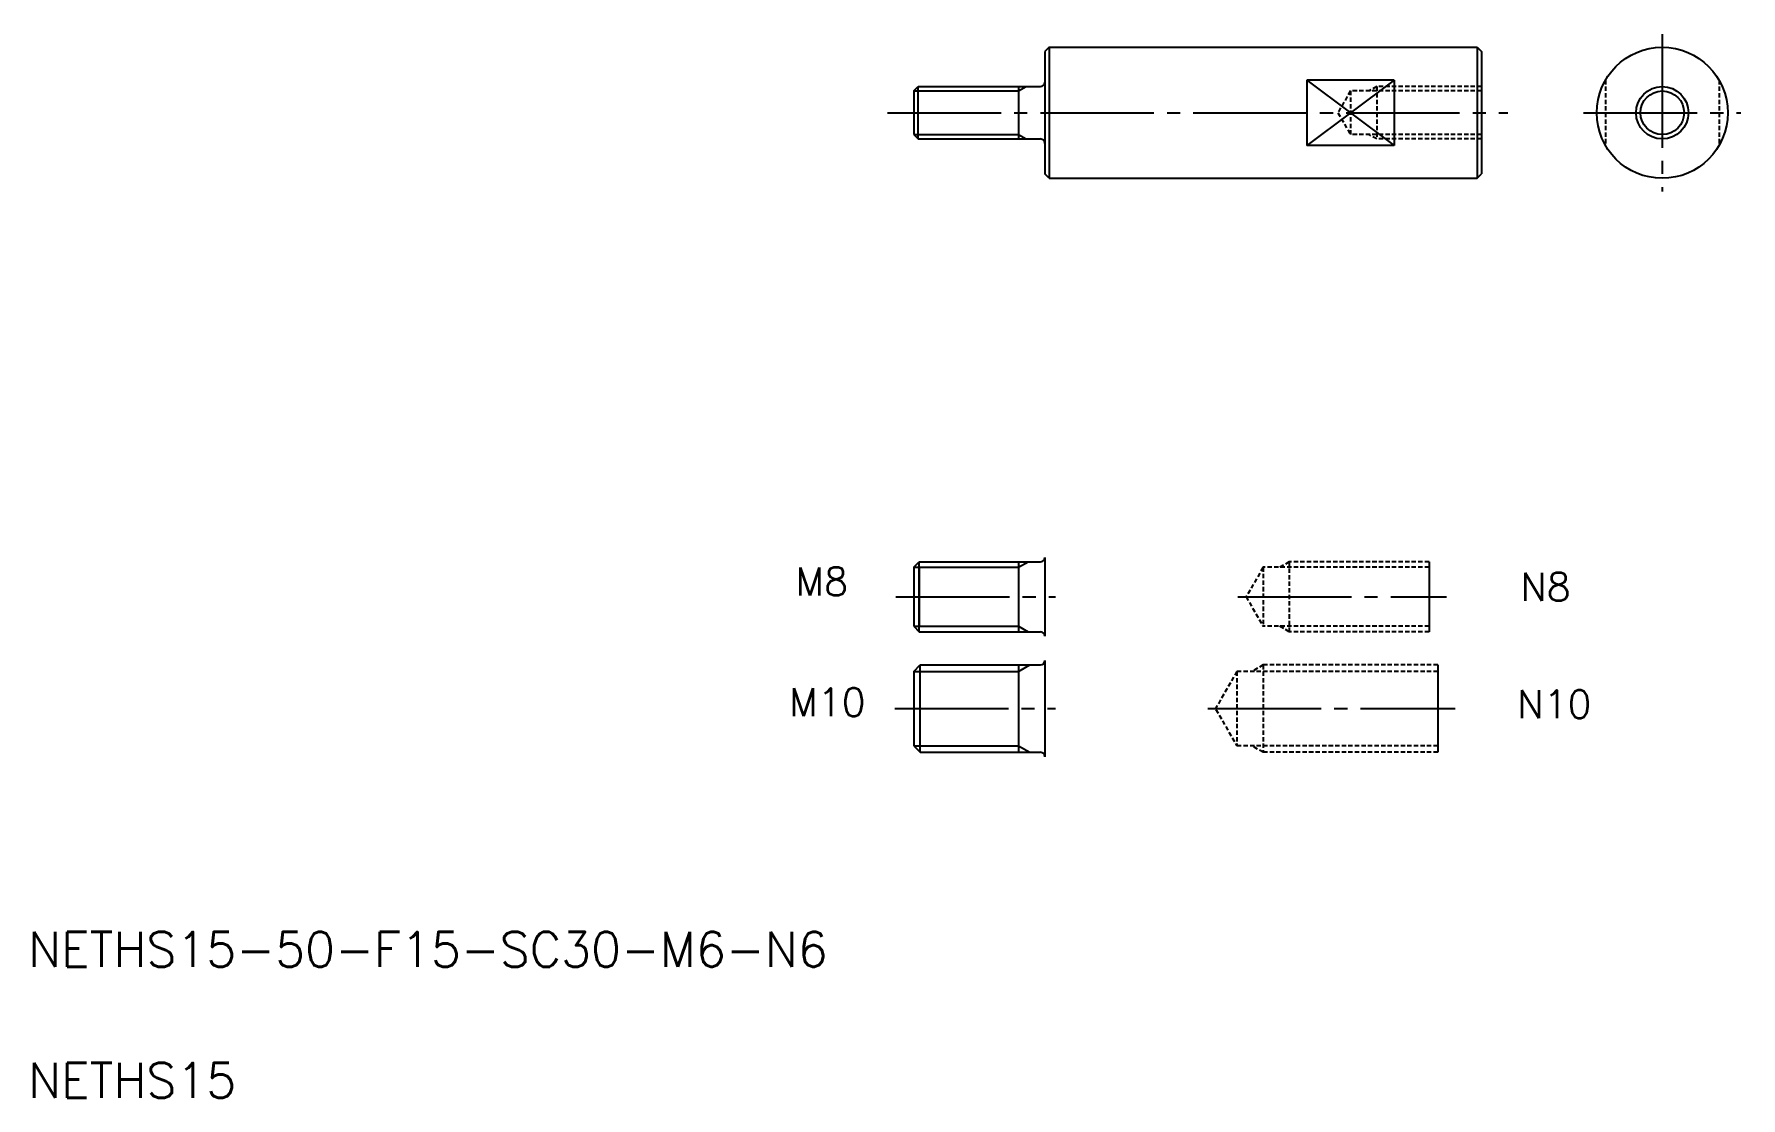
# Model space of a CAD drawing. Extents: x 11 to 206, y 10 to 132.
import ezdxf

# ---------------------------------------------------------------- set-up
doc = ezdxf.new("R2010")
doc.units = 0
doc.linetypes.add('CENTER', pattern=[17.5, 13, -1.5, 1.5, -1.5])
doc.linetypes.add('DASHED', pattern=[0.75, 0.5, -0.25])
doc.layers.get('0').update_dxf_attribs({"linetype": 'CONTINUOUS'})
doc.layers.add('CENTER', color=1, linetype='CENTER')
doc.styles.get("Standard").update_dxf_attribs({"font": 'txt', "bigfont": 'BIGFONT'})

msp = doc.modelspace()

# ---------------------------------------------------------------- linework, layer by layer
at = {"linetype": 'CONTINUOUS'}
for p, q in [((126.9, 130.28), (126.4, 129.78)), ((126.4, 129.78), (126.4, 115.78)), ((126.9, 130.28), (175.9, 130.28)), ((126.9, 130.28), (126.9, 115.28)), ((175.9, 130.28), (176.4, 129.78)), ((176.4, 129.78), (176.4, 115.78)), ((111.4, 125.28), (111.9, 125.78)), ((111.4, 125.28), (111.4, 120.28)), ((111.9, 119.78), (111.9, 125.78)), ((111.9, 125.78), (125.9, 125.78)), ((123.4, 125.78), (123.4, 119.78)), ((156.4, 126.53), (156.4, 119.04)), ((166.4, 126.53), (166.4, 119.04)), ((111.4, 120.28), (111.9, 119.78)), ((111.9, 119.78), (125.9, 119.78)), ((126.9, 115.28), (126.4, 115.78)), ((175.9, 115.28), (176.4, 115.78)), ((126.9, 115.28), (175.9, 115.28)), ((111.4, 70.74), (112.02, 71.36)), ((111.4, 70.74), (111.4, 63.99)), ((112.02, 63.36), (112.02, 71.36)), ((112.02, 71.36), (125.9, 71.36)), ((112.02, 70.7), (112.02, 64.03)), ((123.4, 71.36), (123.4, 63.36)), ((126.4, 71.86), (126.4, 62.86)), ((111.4, 63.99), (112.02, 63.36)), ((112.02, 63.36), (125.9, 63.36)), ((111.4, 58.81), (112.15, 59.56)), ((111.4, 58.81), (111.4, 50.31)), ((112.15, 49.56), (112.15, 59.56)), ((112.15, 59.56), (125.9, 59.56)), ((123.4, 59.56), (123.4, 49.56)), ((126.4, 60.06), (126.4, 49.06)), ((111.4, 50.31), (112.15, 49.56)), ((112.15, 49.56), (125.9, 49.56))]:
    msp.add_line(p, q, dxfattribs=at)
for p, q in [((175.9, 130.28), (175.9, 115.28)), ((166.4, 126.53), (156.4, 126.53)), ((115.4, 119.78), (115.4, 119.78)), ((118.9, 119.78), (118.9, 119.78)), ((166.4, 119.04), (156.4, 119.04))]:
    msp.add_line(p, q)
at = {"color": 3, "linetype": 'CONTINUOUS'}
for p, q in [((111.4, 125.28), (123.4, 125.28)), ((123.4, 125.28), (124.27, 125.78)), ((156.4, 126.53), (166.4, 119.04)), ((166.4, 126.53), (156.4, 119.04)), ((111.4, 120.28), (123.4, 120.28)), ((123.4, 120.28), (124.27, 119.78)), ((111.4, 70.74), (123.4, 70.74)), ((123.4, 70.74), (124.48, 71.36)), ((111.4, 63.99), (123.4, 63.99)), ((123.4, 63.99), (124.48, 63.36)), ((111.4, 58.81), (123.4, 58.81)), ((123.4, 58.81), (124.7, 59.56)), ((111.4, 50.31), (123.4, 50.31)), ((123.4, 50.31), (124.7, 49.56))]:
    msp.add_line(p, q, dxfattribs=at)
at = {"color": 3, "linetype": 'DASHED'}
for p, q in [((161.4, 125.28), (159.96, 122.78)), ((176.4, 125.28), (161.4, 125.28)), ((161.4, 125.28), (161.4, 120.28)), ((164.4, 125.78), (163.53, 125.28)), ((164.4, 125.78), (164.4, 119.78)), ((176.4, 125.78), (164.4, 125.78)), ((190.6, 126.53), (190.6, 119.04)), ((203.6, 126.53), (203.6, 119.04)), ((159.96, 122.78), (161.4, 120.28)), ((176.4, 120.28), (161.4, 120.28)), ((164.4, 119.78), (163.53, 120.28)), ((176.4, 119.78), (164.4, 119.78)), ((151.4, 70.74), (149.45, 67.36)), ((170.4, 70.74), (151.4, 70.74)), ((151.4, 70.74), (151.4, 63.99)), ((154.4, 71.36), (153.32, 70.74)), ((170.4, 71.36), (154.4, 71.36)), ((154.4, 71.36), (154.4, 63.36)), ((149.45, 67.36), (151.4, 63.99)), ((170.4, 63.99), (151.4, 63.99)), ((154.4, 63.36), (153.32, 63.99)), ((170.4, 63.36), (154.4, 63.36)), ((148.4, 58.81), (145.99, 54.64)), ((148.4, 58.81), (148.4, 50.31)), ((171.4, 58.81), (148.4, 58.81)), ((151.4, 59.56), (150.1, 58.81)), ((151.4, 59.56), (151.4, 49.56)), ((171.4, 59.56), (151.4, 59.56)), ((145.99, 54.48), (148.4, 50.31)), ((171.4, 50.31), (148.4, 50.31)), ((151.4, 49.56), (150.1, 50.31)), ((171.4, 49.56), (151.4, 49.56))]:
    msp.add_line(p, q, dxfattribs=at)
at = {"color": 7, "linetype": 'CONTINUOUS'}
for p, q in [((170.4, 71.36), (170.4, 63.36)), ((171.4, 59.56), (171.4, 49.56))]:
    msp.add_line(p, q, dxfattribs=at)
at = {"linetype": 'CONTINUOUS'}
for radius in [7.5, 2.5]:
    msp.add_circle((197.1, 122.78), radius, dxfattribs=at)
at = {"color": 3, "linetype": 'CONTINUOUS'}
msp.add_circle((197.1, 122.78), 3, dxfattribs=at)
at = {"linetype": 'CONTINUOUS'}
for centre, start, end in [((125.9, 126.28), 270, 0), ((125.9, 119.28), 0, 90), ((125.9, 71.86), 270, 0), ((125.9, 62.86), 0, 90), ((125.9, 60.06), 270, 0), ((125.9, 49.06), 0, 90)]:
    msp.add_arc(centre, 0.5, start, end, dxfattribs=at)
at = {"layer": 'CENTER', "color": 1, "linetype": 'CENTER'}
for p, q in [((197.1, 131.78), (197.1, 113.78)), ((108.4, 122.78), (179.4, 122.78)), ((188.1, 122.78), (206.1, 122.78)), ((109.36, 67.36), (127.64, 67.36)), ((148.51, 67.36), (172.39, 67.36)), ((109.23, 54.56), (127.64, 54.56)), ((145.05, 54.56), (173.39, 54.56))]:
    msp.add_line(p, q, dxfattribs=at)

# ---------------------------------------------------------------- texts
at = {"color": 7, "linetype": 'CONTINUOUS'}
for s, height, p in [('M8', 3.2, (97.84, 67.51)), ('N8', 3.2, (180.85, 66.91)), ('M10', 3.2, (97.11, 53.7)), ('N10', 3.2, (180.49, 53.46)), ('NETHS15-50-F15-SC30-M6-N6', 4, (10, 25)), ('NETHS15', 4, (10, 10))]:
    msp.add_text(s, height=height, dxfattribs=at).set_placement(p)

doc.saveas('drawing.dxf')
